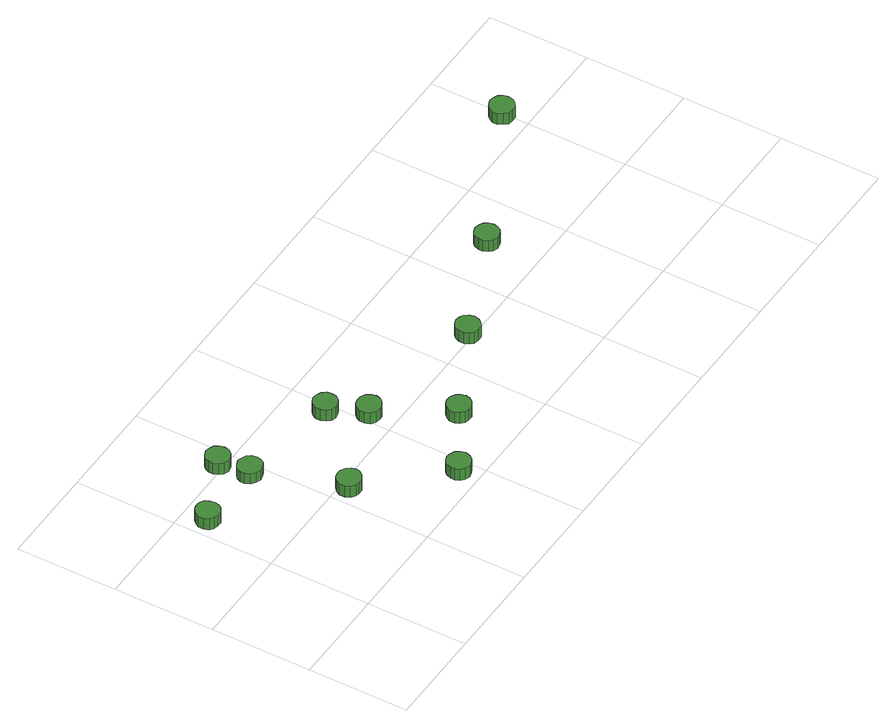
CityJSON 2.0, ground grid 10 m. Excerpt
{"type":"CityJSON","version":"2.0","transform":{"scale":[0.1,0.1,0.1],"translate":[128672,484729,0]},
"CityObjects":{
"tree1":{"type":"SolitaryVegetationObject","attributes":{"function":"something"},"geometry":[{"type":"MultiSurface","lod":"1","boundaries":[[[0,1,2,3,4,5,6,7,8,9,10,11,12,13,14]],[[15,16,17,18,19,20,21,22,23,24,25,26,27,28,29]],[[0,29,28,1]],[[1,28,27,2]],[[2,27,26,3]],[[3,26,25,4]],[[4,25,24,5]],[[5,24,23,6]],[[6,23,22,7]],[[7,22,21,8]],[[8,21,20,9]],[[9,20,19,10]],[[10,19,18,11]],[[11,18,17,12]],[[12,17,16,13]],[[13,16,15,14]],[[14,15,29,0]]]}]},
"tree2":{"type":"SolitaryVegetationObject","attributes":{"function":"something"},"geometry":[{"type":"MultiSurface","lod":"1","boundaries":[[[30,31,32,33,34,35,36,37,38,39,40,41,42,43,44]],[[45,46,47,48,49,50,51,52,53,54,55,56,57,58,59]],[[30,59,58,31]],[[31,58,57,32]],[[32,57,56,33]],[[33,56,55,34]],[[34,55,54,35]],[[35,54,53,36]],[[36,53,52,37]],[[37,52,51,38]],[[38,51,50,39]],[[39,50,49,40]],[[40,49,48,41]],[[41,48,47,42]],[[42,47,46,43]],[[43,46,45,44]],[[44,45,59,30]]]}]},
"tree3":{"type":"SolitaryVegetationObject","attributes":{"function":"something"},"geometry":[{"type":"MultiSurface","lod":"1","boundaries":[[[60,61,62,63,64,65,66,67,68,69,70,71,72,73,74]],[[75,76,77,78,79,80,81,82,83,84,85,86,87,88,89]],[[60,89,88,61]],[[61,88,87,62]],[[62,87,86,63]],[[63,86,85,64]],[[64,85,84,65]],[[65,84,83,66]],[[66,83,82,67]],[[67,82,81,68]],[[68,81,80,69]],[[69,80,79,70]],[[70,79,78,71]],[[71,78,77,72]],[[72,77,76,73]],[[73,76,75,74]],[[74,75,89,60]]]}]},
"tree4":{"type":"SolitaryVegetationObject","attributes":{"function":"something"},"geometry":[{"type":"MultiSurface","lod":"1","boundaries":[[[90,91,92,93,94,95,96,97,98,99,100,101,102,103,104]],[[105,106,107,108,109,110,111,112,113,114,115,116,117,118,119]],[[90,119,118,91]],[[91,118,117,92]],[[92,117,116,93]],[[93,116,115,94]],[[94,115,114,95]],[[95,114,113,96]],[[96,113,112,97]],[[97,112,111,98]],[[98,111,110,99]],[[99,110,109,100]],[[100,109,108,101]],[[101,108,107,102]],[[102,107,106,103]],[[103,106,105,104]],[[104,105,119,90]]]}]},
"tree5":{"type":"SolitaryVegetationObject","attributes":{"function":"something"},"geometry":[{"type":"MultiSurface","lod":"1","boundaries":[[[120,121,122,123,124,125,126,127,128,129,130,131,132,133,134]],[[135,136,137,138,139,140,141,142,143,144,145,146,147,148,149]],[[120,149,148,121]],[[121,148,147,122]],[[122,147,146,123]],[[123,146,145,124]],[[124,145,144,125]],[[125,144,143,126]],[[126,143,142,127]],[[127,142,141,128]],[[128,141,140,129]],[[129,140,139,130]],[[130,139,138,131]],[[131,138,137,132]],[[132,137,136,133]],[[133,136,135,134]],[[134,135,149,120]]]}]},
"tree6":{"type":"SolitaryVegetationObject","attributes":{"function":"something"},"geometry":[{"type":"MultiSurface","lod":"1","boundaries":[[[150,151,152,153,154,155,156,157,158,159,160,161,162,163,164]],[[165,166,167,168,169,170,171,172,173,174,175,176,177,178,179]],[[150,179,178,151]],[[151,178,177,152]],[[152,177,176,153]],[[153,176,175,154]],[[154,175,174,155]],[[155,174,173,156]],[[156,173,172,157]],[[157,172,171,158]],[[158,171,170,159]],[[159,170,169,160]],[[160,169,168,161]],[[161,168,167,162]],[[162,167,166,163]],[[163,166,165,164]],[[164,165,179,150]]]}]},
"tree7":{"type":"SolitaryVegetationObject","attributes":{"function":"something"},"geometry":[{"type":"MultiSurface","lod":"1","boundaries":[[[180,181,182,183,184,185,186,187,188,189,190,191,192,193,194]],[[195,196,197,198,199,200,201,202,203,204,205,206,207,208,209]],[[180,209,208,181]],[[181,208,207,182]],[[182,207,206,183]],[[183,206,205,184]],[[184,205,204,185]],[[185,204,203,186]],[[186,203,202,187]],[[187,202,201,188]],[[188,201,200,189]],[[189,200,199,190]],[[190,199,198,191]],[[191,198,197,192]],[[192,197,196,193]],[[193,196,195,194]],[[194,195,209,180]]]}]},
"tree8":{"type":"SolitaryVegetationObject","attributes":{"function":"something"},"geometry":[{"type":"MultiSurface","lod":"1","boundaries":[[[210,211,212,213,214,215,216,217,218,219,220,221,222,223,224]],[[225,226,227,228,229,230,231,232,233,234,235,236,237,238,239]],[[210,239,238,211]],[[211,238,237,212]],[[212,237,236,213]],[[213,236,235,214]],[[214,235,234,215]],[[215,234,233,216]],[[216,233,232,217]],[[217,232,231,218]],[[218,231,230,219]],[[219,230,229,220]],[[220,229,228,221]],[[221,228,227,222]],[[222,227,226,223]],[[223,226,225,224]],[[224,225,239,210]]]}]},
"tree9":{"type":"SolitaryVegetationObject","attributes":{"function":"something"},"geometry":[{"type":"MultiSurface","lod":"1","boundaries":[[[240,241,242,243,244,245,246,247,248,249,250,251,252,253,254]],[[255,256,257,258,259,260,261,262,263,264,265,266,267,268,269]],[[240,269,268,241]],[[241,268,267,242]],[[242,267,266,243]],[[243,266,265,244]],[[244,265,264,245]],[[245,264,263,246]],[[246,263,262,247]],[[247,262,261,248]],[[248,261,260,249]],[[249,260,259,250]],[[250,259,258,251]],[[251,258,257,252]],[[252,257,256,253]],[[253,256,255,254]],[[254,255,269,240]]]}]},
"tree10":{"type":"SolitaryVegetationObject","attributes":{"function":"something"},"geometry":[{"type":"MultiSurface","lod":"1","boundaries":[[[270,271,272,273,274,275,276,277,278,279,280,281,282,283,284]],[[285,286,287,288,289,290,291,292,293,294,295,296,297,298,299]],[[270,299,298,271]],[[271,298,297,272]],[[272,297,296,273]],[[273,296,295,274]],[[274,295,294,275]],[[275,294,293,276]],[[276,293,292,277]],[[277,292,291,278]],[[278,291,290,279]],[[279,290,289,280]],[[280,289,288,281]],[[281,288,287,282]],[[282,287,286,283]],[[283,286,285,284]],[[284,285,299,270]]]}]},
"tree11":{"type":"SolitaryVegetationObject","attributes":{"function":"something"},"geometry":[{"type":"MultiSurface","lod":"1","boundaries":[[[300,301,302,303,304,305,306,307,308,309,310,311,312,313,314]],[[315,316,317,318,319,320,321,322,323,324,325,326,327,328,329]],[[300,329,328,301]],[[301,328,327,302]],[[302,327,326,303]],[[303,326,325,304]],[[304,325,324,305]],[[305,324,323,306]],[[306,323,322,307]],[[307,322,321,308]],[[308,321,320,309]],[[309,320,319,310]],[[310,319,318,311]],[[311,318,317,312]],[[312,317,316,313]],[[313,316,315,314]],[[314,315,329,300]]]}]}
},
"vertices":[
[28,175,20],[27,180,20],[25,184,20],[20,187,20],[15,187,20],[11,186,20],[7,182,20],[5,178,20],[5,173,20],[7,168,20],[11,165,20],[15,164,20],[20,164,20],[25,167,20],[27,171,20],[27,171,7],[25,167,7],[20,164,7],[15,164,7],[11,165,7],[7,168,7],[5,173,7],[5,178,7],[7,182,7],[11,186,7],[15,187,7],[20,187,7],[25,184,7],[27,180,7],[28,175,7],
[99,175,18],[98,180,18],[95,184,18],[90,186,18],[86,187,18],[81,185,18],[77,182,18],[75,178,18],[75,173,18],[77,168,18],[81,165,18],[86,163,18],[90,164,18],[95,166,18],[98,170,18],[98,170,6],[95,166,6],[90,164,6],[86,163,6],[81,165,6],[77,168,6],[75,173,6],[75,178,6],[77,182,6],[81,185,6],[86,187,6],[90,186,6],[95,184,6],[98,180,6],[99,175,6],
[94,205,19],[93,210,19],[90,214,19],[86,216,19],[81,217,19],[76,215,19],[73,212,19],[71,208,19],[71,203,19],[73,198,19],[76,195,19],[81,193,19],[86,194,19],[90,196,19],[93,200,19],[93,200,6],[90,196,6],[86,194,6],[81,193,6],[76,195,6],[73,198,6],[71,203,6],[71,208,6],[73,212,6],[76,215,6],[81,217,6],[86,216,6],[90,214,6],[93,210,6],[94,205,6],
[130,91,19],[129,96,19],[126,100,19],[121,103,19],[116,103,19],[112,102,19],[108,98,19],[106,94,19],[106,89,19],[108,84,19],[112,81,19],[116,80,19],[121,80,19],[126,83,19],[129,87,19],[129,87,6],[126,83,6],[121,80,6],[116,80,6],[112,81,6],[108,84,6],[106,89,6],[106,94,6],[108,98,6],[112,102,6],[116,103,6],[121,103,6],[126,100,6],[129,96,6],[130,91,6],
[198,20,19],[197,25,19],[194,29,19],[190,31,19],[185,32,19],[180,30,19],[177,27,19],[175,22,19],[175,17,19],[177,13,19],[180,10,19],[185,8,19],[190,9,19],[194,11,19],[197,15,19],[197,15,6],[194,11,6],[190,9,6],[185,8,6],[180,10,6],[177,13,6],[175,17,6],[175,22,6],[177,27,6],[180,30,6],[185,32,6],[190,31,6],[194,29,6],[197,25,6],[198,20,6],
[202,160,19],[201,165,19],[198,169,19],[194,171,19],[189,172,19],[184,170,19],[181,167,19],[179,163,19],[179,158,19],[181,153,19],[184,150,19],[189,148,19],[194,149,19],[198,151,19],[201,155,19],[201,155,6],[198,151,6],[194,149,6],[189,148,6],[184,150,6],[181,153,6],[179,158,6],[179,163,6],[181,167,6],[184,170,6],[189,172,6],[194,171,6],[198,169,6],[201,165,6],[202,160,6],
[220,125,19],[219,130,19],[216,134,19],[211,137,19],[207,137,19],[202,136,19],[198,132,19],[196,128,19],[196,123,19],[198,118,19],[202,115,19],[207,114,19],[211,114,19],[216,117,19],[219,121,19],[219,121,6],[216,117,6],[211,114,6],[207,114,6],[202,115,6],[198,118,6],[196,123,6],[196,128,6],[198,132,6],[202,136,6],[207,137,6],[211,137,6],[216,134,6],[219,130,6],[220,125,6],
[262,58,18],[261,63,18],[258,67,18],[253,70,18],[248,70,18],[244,69,18],[240,65,18],[238,61,18],[238,56,18],[240,52,18],[244,48,18],[248,47,18],[253,47,18],[258,50,18],[261,54,18],[261,54,5],[258,50,5],[253,47,5],[248,47,5],[244,48,5],[240,52,5],[238,56,5],[238,61,5],[240,65,5],[244,69,5],[248,70,5],[253,70,5],[258,67,5],[261,63,5],[262,58,5],
[353,105,18],[352,110,18],[349,114,18],[345,116,18],[340,117,18],[335,115,18],[332,112,18],[330,107,18],[330,102,18],[332,98,18],[335,94,18],[340,93,18],[345,93,18],[349,96,18],[352,100,18],[352,100,5],[349,96,5],[345,93,5],[340,93,5],[335,94,5],[332,98,5],[330,102,5],[330,107,5],[332,112,5],[335,115,5],[340,117,5],[345,116,5],[349,114,5],[352,110,5],[353,105,5],
[463,152,18],[462,157,18],[459,161,18],[455,163,18],[450,164,18],[445,162,18],[442,159,18],[440,154,18],[440,150,18],[442,145,18],[445,142,18],[450,140,18],[455,141,18],[459,143,18],[462,147,18],[462,147,5],[459,143,5],[455,141,5],[450,140,5],[445,142,5],[442,145,5],[440,150,5],[440,154,5],[442,159,5],[445,162,5],[450,164,5],[455,163,5],[459,161,5],[462,157,5],[463,152,5],
[610,226,18],[609,231,18],[606,235,18],[602,237,18],[597,238,18],[592,236,18],[589,233,18],[586,228,18],[586,223,18],[589,219,18],[592,215,18],[597,214,18],[602,214,18],[606,217,18],[609,221,18],[609,221,5],[606,217,5],[602,214,5],[597,214,5],[592,215,5],[589,219,5],[586,223,5],[586,228,5],[589,233,5],[592,236,5],[597,238,5],[602,237,5],[606,235,5],[609,231,5],[610,226,5]
]}
